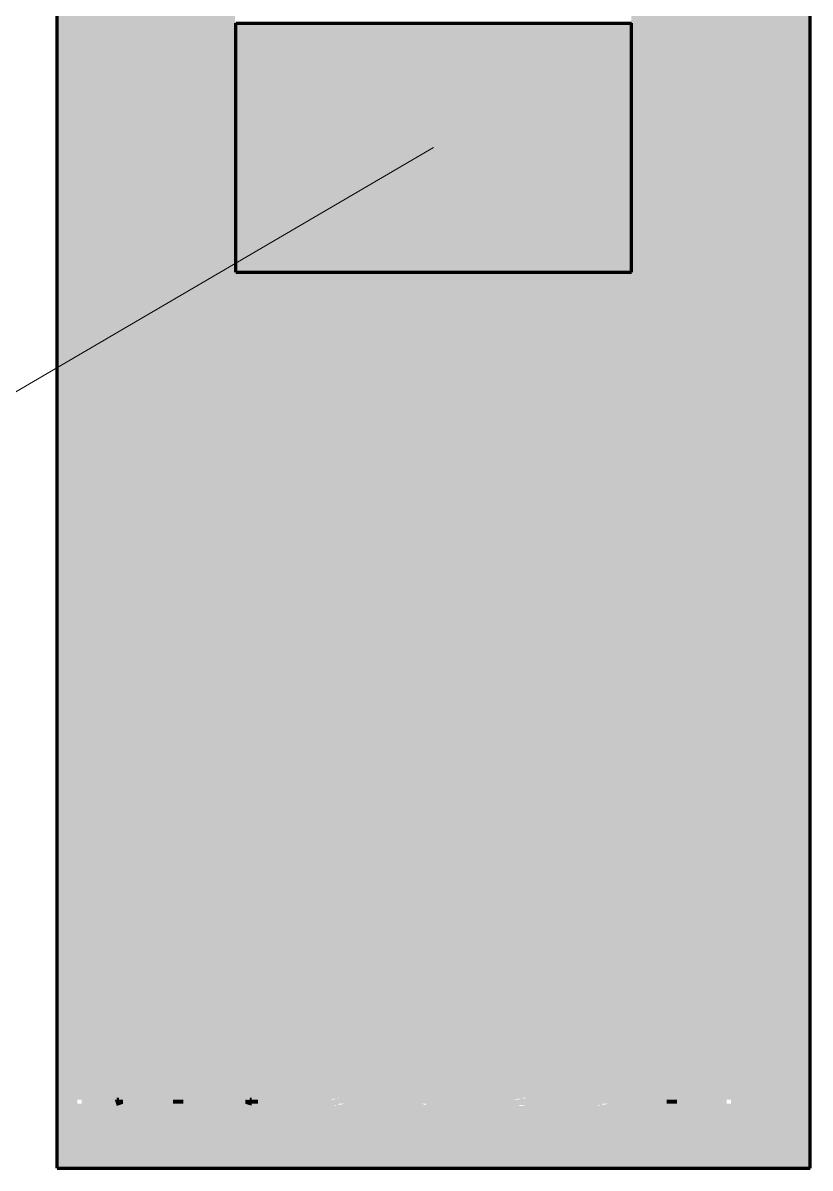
# Model space of a CAD drawing. Header units: millimetres. Extents: x 0 to 1554, y 0 to 420.
# Drawn here: x 1201.2 to 1239.2, y 78 to 133.2 of the extents above; entities that cross this region are included whole.
import ezdxf

# ---------------------------------------------------------------- set-up
doc = ezdxf.new("R2010")
doc.units = ezdxf.units.MM
for name, color, linetype, lineweight in [('01-VISIBLE', 7, 'CONTINUOUS', 70), ('08-FINA', 5, 'CONTINUOUS', 18), ('13-GRAFICA', 30, 'CONTINUOUS', 18)]:
    doc.layers.add(name, color=color, linetype=linetype, lineweight=lineweight)

msp = doc.modelspace()

# ---------------------------------------------------------------- hatches: boundary and pattern name
at = {"layer": '08-FINA'}
h = msp.add_hatch(color=7, dxfattribs=at)
h.dxf.hatch_style = 1
h.paths.add_polyline_path([(1221, 127.186), (1218.64, 126.27), (1219.043, 125.579)])
at = {"layer": '13-GRAFICA', "true_color": 0xb21820}
h = msp.add_hatch(color=7, dxfattribs=at)
h.dxf.hatch_style = 1
h.paths.add_polyline_path([(1202.93, 174.5), (1202.93, 174.6), (1203.83, 174.6), (1203.83, 81.3), (1203.83, 81.1), (1203.83, 78), (1202.83, 78), (1202.83, 174.5)])
h = msp.add_hatch(color=7, dxfattribs=at)
h.dxf.hatch_style = 1
h.paths.add_polyline_path([(1204.03, 174.6), (1204.03, 81.3), (1203.83, 81.3), (1203.83, 174.6)])
h = msp.add_hatch(color=7, dxfattribs=at)
h.dxf.hatch_style = 1
h.paths.add_polyline_path([(1205.63, 174.6), (1205.63, 81.3), (1205.63, 78), (1204.03, 78), (1204.03, 81.1), (1204.03, 81.3), (1204.03, 174.6)])
h = msp.add_hatch(color=7, dxfattribs=at)
h.dxf.hatch_style = 1
h.paths.add_polyline_path([(1206.03, 174.6), (1206.03, 81.3), (1205.83, 81.3), (1205.83, 81.4), (1205.63, 81.3), (1205.63, 174.6)])
h = msp.add_hatch(color=7, dxfattribs=at)
h.dxf.hatch_style = 1
h.paths.add_polyline_path([(1208.43, 174.6), (1208.43, 81.3), (1208.43, 81.1), (1208.43, 78), (1206.03, 78), (1206.03, 81.1), (1206.03, 81.3), (1206.03, 174.6)])
h = msp.add_hatch(color=7, dxfattribs=at)
h.dxf.hatch_style = 1
h.paths.add_polyline_path([(1208.93, 174.6), (1208.93, 81.3), (1208.43, 81.3), (1208.43, 174.6)])
h = msp.add_hatch(color=7, dxfattribs=at)
h.dxf.hatch_style = 1
h.paths.add_polyline_path([(1211.43, 174.6), (1211.43, 133.2), (1211.43, 121.2), (1211.43, 78), (1208.93, 78), (1208.93, 81.1), (1208.93, 81.3), (1208.93, 174.6)])
h = msp.add_hatch(color=7, dxfattribs=at)
h.dxf.hatch_style = 1
h.paths.add_polyline_path([(1232.23, 174.6), (1232.23, 81.3), (1232.23, 81.1), (1232.23, 78), (1230.53, 78), (1230.53, 121.2), (1230.53, 133.2), (1230.53, 174.6)])
h = msp.add_hatch(color=7, dxfattribs=at)
h.dxf.hatch_style = 1
h.paths.add_polyline_path([(1232.73, 174.6), (1232.73, 81.3), (1232.23, 81.3), (1232.23, 174.6)])
h = msp.add_hatch(color=7, dxfattribs=at)
h.dxf.hatch_style = 1
h.paths.add_polyline_path([(1235.13, 174.6), (1235.13, 81.3), (1235.13, 81.1), (1235.13, 78), (1232.73, 78), (1232.73, 81.1), (1232.73, 81.3), (1232.73, 174.6)])
h = msp.add_hatch(color=7, dxfattribs=at)
h.dxf.hatch_style = 1
h.paths.add_polyline_path([(1235.33, 174.6), (1235.33, 81.3), (1235.13, 81.3), (1235.13, 174.6)])
h = msp.add_hatch(color=7, dxfattribs=at)
h.dxf.hatch_style = 1
h.paths.add_polyline_path([(1239.13, 174.6), (1239.13, 78), (1235.33, 78), (1235.33, 81.1), (1235.33, 81.3), (1235.33, 174.6)])
at = {"layer": '13-GRAFICA', "true_color": 0xffffff}
h = msp.add_hatch(color=7, dxfattribs=at)
h.dxf.hatch_style = 1
h.paths.add_polyline_path([(1211.43, 121.2), (1211.43, 133.2), (1230.53, 133.2), (1230.53, 121.2)])
at = {"layer": '13-GRAFICA', "true_color": 0xc81e2d}
h = msp.add_hatch(color=7, dxfattribs=at)
h.dxf.hatch_style = 1
h.paths.add_polyline_path([(1230.53, 131.4), (1211.43, 131.4), (1211.43, 133.2), (1230.53, 133.2)])
at = {"layer": '13-GRAFICA', "true_color": 0xb21820}
h = msp.add_hatch(color=7, dxfattribs=at)
h.dxf.hatch_style = 1
h.paths.add_polyline_path([(1211.43, 78), (1211.43, 121.2), (1211.93, 121.2), (1211.93, 81.3), (1211.93, 81.1), (1211.93, 78)])
h = msp.add_hatch(color=7, dxfattribs=at)
h.dxf.hatch_style = 1
h.paths.add_polyline_path([(1212.53, 121.2), (1212.53, 81.3), (1212.23, 81.3), (1212.23, 81.4), (1211.93, 81.3), (1211.93, 121.2)])
h = msp.add_hatch(color=7, dxfattribs=at)
h.dxf.hatch_style = 1
h.paths.add_polyline_path([(1212.53, 78), (1212.53, 81.1), (1212.53, 81.3), (1212.53, 121.2), (1216.03, 121.2), (1216.03, 81.3), (1216.03, 81.1), (1216.03, 78)])
h = msp.add_hatch(color=7, dxfattribs=at)
h.dxf.hatch_style = 1
h.paths.add_polyline_path([(1216.73, 121.2), (1216.73, 81.3), (1216.43, 81.3), (1216.43, 81.4), (1216.03, 81.3), (1216.03, 121.2)])
h = msp.add_hatch(color=7, dxfattribs=at)
h.dxf.hatch_style = 1
h.paths.add_polyline_path([(1216.73, 78), (1216.73, 81.1), (1216.73, 81.3), (1216.73, 121.2), (1220.73, 121.2), (1220.73, 81.4), (1220.43, 81.3), (1220.43, 81.1), (1220.73, 81), (1220.73, 78.2), (1221.33, 78.2), (1221.33, 81.1), (1221.63, 81.1), (1221.63, 81.3), (1221.33, 81.4), (1221.33, 121.2), (1224.83, 121.2), (1224.83, 81.3), (1224.83, 81.1), (1224.83, 78)])
h = msp.add_hatch(color=7, dxfattribs=at)
h.dxf.hatch_style = 1
h.paths.add_polyline_path([(1220.73, 121.2), (1221.33, 121.2), (1221.33, 81.4), (1221.63, 81.3), (1221.63, 81.1), (1221.33, 81.1), (1221.33, 78.2), (1220.73, 78.2), (1220.73, 81), (1220.63, 81), (1220.63, 81.1), (1220.43, 81.1), (1220.43, 81.3), (1220.73, 81.4)])
h = msp.add_hatch(color=7, dxfattribs=at)
h.dxf.hatch_style = 1
h.paths.add_polyline_path([(1225.63, 121.2), (1225.63, 81.3), (1225.43, 81.3), (1225.43, 81.4), (1224.83, 81.3), (1224.83, 121.2)])
h = msp.add_hatch(color=7, dxfattribs=at)
h.dxf.hatch_style = 1
h.paths.add_polyline_path([(1225.63, 78), (1225.63, 81.1), (1225.63, 81.3), (1225.63, 121.2), (1228.73, 121.2), (1228.73, 81.3), (1228.73, 81.1), (1228.73, 78)])
h = msp.add_hatch(color=7, dxfattribs=at)
h.dxf.hatch_style = 1
h.paths.add_polyline_path([(1229.43, 121.2), (1229.43, 81.3), (1229.13, 81.3), (1229.13, 81.4), (1228.93, 81.4), (1228.93, 81.3), (1228.73, 81.3), (1228.73, 121.2)])
h = msp.add_hatch(color=7, dxfattribs=at)
h.dxf.hatch_style = 1
h.paths.add_polyline_path([(1229.43, 78), (1229.43, 81.1), (1229.43, 81.3), (1229.43, 121.2), (1230.53, 121.2), (1230.53, 78)])
h = msp.add_hatch(color=7, dxfattribs=at)
h.dxf.hatch_style = 1
h.paths.add_polyline_path([(1205.73, 81), (1205.63, 81.3), (1205.73, 81.3), (1205.73, 81.4), (1205.83, 81.4), (1205.83, 81.3), (1206.03, 81.3), (1206.03, 81.1)])
h = msp.add_hatch(color=7, dxfattribs=at)
h.dxf.hatch_style = 1
h.paths.add_polyline_path([(1205.63, 78), (1205.63, 81.3), (1205.73, 81), (1206.03, 81.1), (1206.03, 78)])
h = msp.add_hatch(color=7, dxfattribs=at)
h.dxf.hatch_style = 1
h.paths.add_polyline_path([(1208.43, 81.1), (1208.43, 81.3), (1208.93, 81.3), (1208.93, 81.1)])
h = msp.add_hatch(color=7, dxfattribs=at)
h.dxf.hatch_style = 1
h.paths.add_polyline_path([(1212.23, 81.3), (1212.53, 81.3), (1212.53, 81.1), (1212.23, 81.1), (1212.23, 81), (1211.93, 81.1), (1211.93, 81.3), (1212.13, 81.3), (1212.13, 81.4), (1212.23, 81.4)])
h = msp.add_hatch(color=7, dxfattribs=at)
h.dxf.hatch_style = 1
h.paths.add_polyline_path([(1216.43, 81.1), (1216.43, 81), (1216.03, 81.1), (1216.03, 81.3), (1216.23, 81.3), (1216.23, 81.4), (1216.73, 81.3), (1216.73, 81.1)])
h = msp.add_hatch(color=7, dxfattribs=at)
h.dxf.hatch_style = 1
h.paths.add_polyline_path([(1225.43, 81), (1224.83, 81.1), (1224.83, 81.3), (1225.13, 81.3), (1225.13, 81.4), (1225.63, 81.3), (1225.63, 81.1), (1225.43, 81.1)])
h = msp.add_hatch(color=7, dxfattribs=at)
h.dxf.hatch_style = 1
h.paths.add_polyline_path([(1229.13, 81), (1228.73, 81.1), (1228.73, 81.3), (1228.93, 81.3), (1228.93, 81.4), (1229.13, 81.4), (1229.13, 81.3), (1229.43, 81.3), (1229.43, 81.1), (1229.13, 81.1)])
h = msp.add_hatch(color=7, dxfattribs=at)
h.dxf.hatch_style = 1
h.paths.add_polyline_path([(1232.73, 81.3), (1232.73, 81.1), (1232.23, 81.1), (1232.23, 81.3)])
h = msp.add_hatch(color=7, dxfattribs=at)
h.dxf.hatch_style = 1
h.paths.add_polyline_path([(1203.83, 78), (1203.83, 81.1), (1204.03, 81.1), (1204.03, 78)])
h = msp.add_hatch(color=7, dxfattribs=at)
h.dxf.hatch_style = 1
h.paths.add_polyline_path([(1208.43, 78), (1208.43, 81.1), (1208.93, 81.1), (1208.93, 78)])
h = msp.add_hatch(color=7, dxfattribs=at)
h.dxf.hatch_style = 1
h.paths.add_polyline_path([(1211.93, 78), (1211.93, 81.1), (1212.13, 81.1), (1212.13, 81), (1212.23, 81), (1212.23, 81.1), (1212.53, 81.1), (1212.53, 78)])
h = msp.add_hatch(color=7, dxfattribs=at)
h.dxf.hatch_style = 1
h.paths.add_polyline_path([(1216.03, 78), (1216.03, 81.1), (1216.23, 81.1), (1216.23, 81), (1216.73, 81.1), (1216.73, 78)])
h = msp.add_hatch(color=7, dxfattribs=at)
h.dxf.hatch_style = 1
h.paths.add_polyline_path([(1224.83, 78), (1224.83, 81.1), (1225.13, 81.1), (1225.13, 81), (1225.43, 81), (1225.43, 81.1), (1225.63, 81.1), (1225.63, 78)])
h = msp.add_hatch(color=7, dxfattribs=at)
h.dxf.hatch_style = 1
h.paths.add_polyline_path([(1228.73, 78), (1228.73, 81.1), (1228.93, 81.1), (1228.93, 81), (1229.43, 81.1), (1229.43, 78)])
h = msp.add_hatch(color=7, dxfattribs=at)
h.dxf.hatch_style = 1
h.paths.add_polyline_path([(1232.23, 78), (1232.23, 81.1), (1232.73, 81.1), (1232.73, 78)])
h = msp.add_hatch(color=7, dxfattribs=at)
h.dxf.hatch_style = 1
h.paths.add_polyline_path([(1235.13, 78), (1235.13, 81.1), (1235.33, 81.1), (1235.33, 78)])

# ---------------------------------------------------------------- linework, layer by layer
at = {"layer": '01-VISIBLE'}
for p, q in [((1202.85, 78), (1202.85, 174.412)), ((1239.15, 78), (1239.15, 174.412)), ((1211.467, 121.186), (1211.467, 133.186)), ((1230.533, 121.186), (1230.533, 133.186))]:
    msp.add_line(p, q, dxfattribs=at)
for points in [[(1211.467, 133.186), (1211.547, 133.186), (1211.627, 133.186), (1211.707, 133.186), (1211.787, 133.186), (1211.867, 133.186), (1211.948, 133.186), (1212.028, 133.186), (1212.108, 133.186), (1212.188, 133.186), (1212.268, 133.186), (1212.348, 133.186), (1212.428, 133.186), (1212.508, 133.186), (1212.588, 133.186), (1212.669, 133.186), (1212.749, 133.186), (1212.829, 133.186), (1212.909, 133.186), (1212.989, 133.186), (1213.069, 133.186), (1213.149, 133.186), (1213.229, 133.186), (1213.309, 133.186), (1213.39, 133.186), (1213.47, 133.186), (1213.55, 133.186), (1213.63, 133.186), (1213.71, 133.186), (1213.79, 133.186), (1213.87, 133.186), (1213.95, 133.186), (1214.03, 133.186), (1214.111, 133.186), (1214.191, 133.186), (1214.271, 133.186), (1214.351, 133.186), (1214.431, 133.186), (1214.511, 133.186), (1214.591, 133.186), (1214.671, 133.186), (1214.751, 133.186), (1214.832, 133.186), (1214.912, 133.186), (1214.992, 133.186), (1215.072, 133.186), (1215.152, 133.186), (1215.232, 133.186), (1215.312, 133.186), (1215.392, 133.186), (1215.472, 133.186), (1215.553, 133.186), (1215.633, 133.186), (1215.713, 133.186), (1215.793, 133.186), (1215.873, 133.186), (1215.953, 133.186), (1216.033, 133.186), (1216.113, 133.186), (1216.193, 133.186), (1216.274, 133.186), (1216.354, 133.186), (1216.434, 133.186), (1216.514, 133.186), (1216.594, 133.186), (1216.674, 133.186), (1216.754, 133.186), (1216.834, 133.186), (1216.914, 133.186), (1216.994, 133.186), (1217.075, 133.186), (1217.155, 133.186), (1217.235, 133.186), (1217.315, 133.186), (1217.395, 133.186), (1217.475, 133.186), (1217.555, 133.186), (1217.635, 133.186), (1217.715, 133.186), (1217.796, 133.186), (1217.876, 133.186), (1217.956, 133.186), (1218.036, 133.186), (1218.116, 133.186), (1218.196, 133.186), (1218.276, 133.186), (1218.356, 133.186), (1218.436, 133.186), (1218.517, 133.186), (1218.597, 133.186), (1218.677, 133.186), (1218.757, 133.186), (1218.837, 133.186), (1218.917, 133.186), (1218.997, 133.186), (1219.077, 133.186), (1219.157, 133.186), (1219.238, 133.186), (1219.318, 133.186), (1219.398, 133.186), (1219.478, 133.186), (1219.558, 133.186), (1219.638, 133.186), (1219.718, 133.186), (1219.798, 133.186), (1219.878, 133.186), (1219.959, 133.186), (1220.039, 133.186), (1220.119, 133.186), (1220.199, 133.186), (1220.279, 133.186), (1220.359, 133.186), (1220.439, 133.186), (1220.519, 133.186), (1220.599, 133.186), (1220.68, 133.186), (1220.76, 133.186), (1220.84, 133.186), (1220.92, 133.186), (1221, 133.186), (1221.08, 133.186), (1221.16, 133.186), (1221.24, 133.186), (1221.32, 133.186), (1221.401, 133.186), (1221.481, 133.186), (1221.561, 133.186), (1221.641, 133.186), (1221.721, 133.186), (1221.801, 133.186), (1221.881, 133.186), (1221.961, 133.186), (1222.041, 133.186), (1222.122, 133.186), (1222.202, 133.186), (1222.282, 133.186), (1222.362, 133.186), (1222.442, 133.186), (1222.522, 133.186), (1222.602, 133.186), (1222.682, 133.186), (1222.762, 133.186), (1222.843, 133.186), (1222.923, 133.186), (1223.003, 133.186), (1223.083, 133.186), (1223.163, 133.186), (1223.243, 133.186), (1223.323, 133.186), (1223.403, 133.186), (1223.483, 133.186), (1223.564, 133.186), (1223.644, 133.186), (1223.724, 133.186), (1223.804, 133.186), (1223.884, 133.186), (1223.964, 133.186), (1224.044, 133.186), (1224.124, 133.186), (1224.204, 133.186), (1224.285, 133.186), (1224.365, 133.186), (1224.445, 133.186), (1224.525, 133.186), (1224.605, 133.186), (1224.685, 133.186), (1224.765, 133.186), (1224.845, 133.186), (1224.925, 133.186), (1225.006, 133.186), (1225.086, 133.186), (1225.166, 133.186), (1225.246, 133.186), (1225.326, 133.186), (1225.406, 133.186), (1225.486, 133.186), (1225.566, 133.186), (1225.646, 133.186), (1225.726, 133.186), (1225.807, 133.186), (1225.887, 133.186), (1225.967, 133.186), (1226.047, 133.186), (1226.127, 133.186), (1226.207, 133.186), (1226.287, 133.186), (1226.367, 133.186), (1226.447, 133.186), (1226.528, 133.186), (1226.608, 133.186), (1226.688, 133.186), (1226.768, 133.186), (1226.848, 133.186), (1226.928, 133.186), (1227.008, 133.186), (1227.088, 133.186), (1227.168, 133.186), (1227.249, 133.186), (1227.329, 133.186), (1227.409, 133.186), (1227.489, 133.186), (1227.569, 133.186), (1227.649, 133.186), (1227.729, 133.186), (1227.809, 133.186), (1227.889, 133.186), (1227.97, 133.186), (1228.05, 133.186), (1228.13, 133.186), (1228.21, 133.186), (1228.29, 133.186), (1228.37, 133.186), (1228.45, 133.186), (1228.53, 133.186), (1228.61, 133.186), (1228.691, 133.186), (1228.771, 133.186), (1228.851, 133.186), (1228.931, 133.186), (1229.011, 133.186), (1229.091, 133.186), (1229.171, 133.186), (1229.251, 133.186), (1229.331, 133.186), (1229.412, 133.186), (1229.492, 133.186), (1229.572, 133.186), (1229.652, 133.186), (1229.732, 133.186), (1229.812, 133.186), (1229.892, 133.186), (1229.972, 133.186), (1230.052, 133.186), (1230.133, 133.186), (1230.213, 133.186), (1230.293, 133.186), (1230.373, 133.186), (1230.453, 133.186), (1230.533, 133.186)], [(1211.467, 121.186), (1211.547, 121.186), (1211.627, 121.186), (1211.707, 121.186), (1211.787, 121.186), (1211.867, 121.186), (1211.948, 121.186), (1212.028, 121.186), (1212.108, 121.186), (1212.188, 121.186), (1212.268, 121.186), (1212.348, 121.186), (1212.428, 121.186), (1212.508, 121.186), (1212.588, 121.186), (1212.669, 121.186), (1212.749, 121.186), (1212.829, 121.186), (1212.909, 121.186), (1212.989, 121.186), (1213.069, 121.186), (1213.149, 121.186), (1213.229, 121.186), (1213.309, 121.186), (1213.39, 121.186), (1213.47, 121.186), (1213.55, 121.186), (1213.63, 121.186), (1213.71, 121.186), (1213.79, 121.186), (1213.87, 121.186), (1213.95, 121.186), (1214.03, 121.186), (1214.111, 121.186), (1214.191, 121.186), (1214.271, 121.186), (1214.351, 121.186), (1214.431, 121.186), (1214.511, 121.186), (1214.591, 121.186), (1214.671, 121.186), (1214.751, 121.186), (1214.832, 121.186), (1214.912, 121.186), (1214.992, 121.186), (1215.072, 121.186), (1215.152, 121.186), (1215.232, 121.186), (1215.312, 121.186), (1215.392, 121.186), (1215.472, 121.186), (1215.553, 121.186), (1215.633, 121.186), (1215.713, 121.186), (1215.793, 121.186), (1215.873, 121.186), (1215.953, 121.186), (1216.033, 121.186), (1216.113, 121.186), (1216.193, 121.186), (1216.274, 121.186), (1216.354, 121.186), (1216.434, 121.186), (1216.514, 121.186), (1216.594, 121.186), (1216.674, 121.186), (1216.754, 121.186), (1216.834, 121.186), (1216.914, 121.186), (1216.994, 121.186), (1217.075, 121.186), (1217.155, 121.186), (1217.235, 121.186), (1217.315, 121.186), (1217.395, 121.186), (1217.475, 121.186), (1217.555, 121.186), (1217.635, 121.186), (1217.715, 121.186), (1217.796, 121.186), (1217.876, 121.186), (1217.956, 121.186), (1218.036, 121.186), (1218.116, 121.186), (1218.196, 121.186), (1218.276, 121.186), (1218.356, 121.186), (1218.436, 121.186), (1218.517, 121.186), (1218.597, 121.186), (1218.677, 121.186), (1218.757, 121.186), (1218.837, 121.186), (1218.917, 121.186), (1218.997, 121.186), (1219.077, 121.186), (1219.157, 121.186), (1219.238, 121.186), (1219.318, 121.186), (1219.398, 121.186), (1219.478, 121.186), (1219.558, 121.186), (1219.638, 121.186), (1219.718, 121.186), (1219.798, 121.186), (1219.878, 121.186), (1219.959, 121.186), (1220.039, 121.186), (1220.119, 121.186), (1220.199, 121.186), (1220.279, 121.186), (1220.359, 121.186), (1220.439, 121.186), (1220.519, 121.186), (1220.599, 121.186), (1220.68, 121.186), (1220.76, 121.186), (1220.84, 121.186), (1220.92, 121.186), (1221, 121.186), (1221.08, 121.186), (1221.16, 121.186), (1221.24, 121.186), (1221.32, 121.186), (1221.401, 121.186), (1221.481, 121.186), (1221.561, 121.186), (1221.641, 121.186), (1221.721, 121.186), (1221.801, 121.186), (1221.881, 121.186), (1221.961, 121.186), (1222.041, 121.186), (1222.122, 121.186), (1222.202, 121.186), (1222.282, 121.186), (1222.362, 121.186), (1222.442, 121.186), (1222.522, 121.186), (1222.602, 121.186), (1222.682, 121.186), (1222.762, 121.186), (1222.843, 121.186), (1222.923, 121.186), (1223.003, 121.186), (1223.083, 121.186), (1223.163, 121.186), (1223.243, 121.186), (1223.323, 121.186), (1223.403, 121.186), (1223.483, 121.186), (1223.564, 121.186), (1223.644, 121.186), (1223.724, 121.186), (1223.804, 121.186), (1223.884, 121.186), (1223.964, 121.186), (1224.044, 121.186), (1224.124, 121.186), (1224.204, 121.186), (1224.285, 121.186), (1224.365, 121.186), (1224.445, 121.186), (1224.525, 121.186), (1224.605, 121.186), (1224.685, 121.186), (1224.765, 121.186), (1224.845, 121.186), (1224.925, 121.186), (1225.006, 121.186), (1225.086, 121.186), (1225.166, 121.186), (1225.246, 121.186), (1225.326, 121.186), (1225.406, 121.186), (1225.486, 121.186), (1225.566, 121.186), (1225.646, 121.186), (1225.726, 121.186), (1225.807, 121.186), (1225.887, 121.186), (1225.967, 121.186), (1226.047, 121.186), (1226.127, 121.186), (1226.207, 121.186), (1226.287, 121.186), (1226.367, 121.186), (1226.447, 121.186), (1226.528, 121.186), (1226.608, 121.186), (1226.688, 121.186), (1226.768, 121.186), (1226.848, 121.186), (1226.928, 121.186), (1227.008, 121.186), (1227.088, 121.186), (1227.168, 121.186), (1227.249, 121.186), (1227.329, 121.186), (1227.409, 121.186), (1227.489, 121.186), (1227.569, 121.186), (1227.649, 121.186), (1227.729, 121.186), (1227.809, 121.186), (1227.889, 121.186), (1227.97, 121.186), (1228.05, 121.186), (1228.13, 121.186), (1228.21, 121.186), (1228.29, 121.186), (1228.37, 121.186), (1228.45, 121.186), (1228.53, 121.186), (1228.61, 121.186), (1228.691, 121.186), (1228.771, 121.186), (1228.851, 121.186), (1228.931, 121.186), (1229.011, 121.186), (1229.091, 121.186), (1229.171, 121.186), (1229.251, 121.186), (1229.331, 121.186), (1229.412, 121.186), (1229.492, 121.186), (1229.572, 121.186), (1229.652, 121.186), (1229.732, 121.186), (1229.812, 121.186), (1229.892, 121.186), (1229.972, 121.186), (1230.052, 121.186), (1230.133, 121.186), (1230.213, 121.186), (1230.293, 121.186), (1230.373, 121.186), (1230.453, 121.186), (1230.533, 121.186)], [(1202.85, 78), (1202.941, 78), (1203.032, 78), (1203.122, 78), (1203.213, 78), (1203.304, 78), (1203.395, 78), (1203.485, 78), (1203.576, 78), (1203.667, 78), (1203.757, 78), (1203.848, 78), (1203.939, 78), (1204.03, 78), (1204.12, 78), (1204.211, 78), (1204.302, 78), (1204.393, 78), (1204.484, 78), (1204.574, 78), (1204.665, 78), (1204.756, 78), (1204.847, 78), (1204.937, 78), (1205.028, 78), (1205.119, 78), (1205.209, 78), (1205.3, 78), (1205.391, 78), (1205.482, 78), (1205.572, 78), (1205.663, 78), (1205.754, 78), (1205.845, 78), (1205.936, 78), (1206.026, 78), (1206.117, 78), (1206.208, 78), (1206.299, 78), (1206.389, 78), (1206.48, 78), (1206.571, 78), (1206.661, 78), (1206.752, 78), (1206.843, 78), (1206.934, 78), (1207.024, 78), (1207.115, 78), (1207.206, 78), (1207.297, 78), (1207.388, 78), (1207.478, 78), (1207.569, 78), (1207.66, 78), (1207.751, 78), (1207.841, 78), (1207.932, 78), (1208.023, 78), (1208.113, 78), (1208.204, 78), (1208.295, 78), (1208.386, 78), (1208.476, 78), (1208.567, 78), (1208.658, 78), (1208.749, 78), (1208.84, 78), (1208.93, 78), (1209.021, 78), (1209.112, 78), (1209.203, 78), (1209.293, 78), (1209.384, 78), (1209.475, 78), (1209.565, 78), (1209.656, 78), (1209.747, 78), (1209.838, 78), (1209.928, 78), (1210.019, 78), (1210.11, 78), (1210.201, 78), (1210.292, 78), (1210.382, 78), (1210.473, 78), (1210.564, 78), (1210.655, 78), (1210.745, 78), (1210.836, 78), (1210.927, 78), (1211.017, 78), (1211.108, 78), (1211.199, 78), (1211.29, 78), (1211.38, 78), (1211.471, 78), (1211.562, 78), (1211.653, 78), (1211.744, 78), (1211.834, 78), (1211.925, 78), (1212.016, 78), (1212.107, 78), (1212.197, 78), (1212.288, 78), (1212.379, 78), (1212.469, 78), (1212.56, 78), (1212.651, 78), (1212.742, 78), (1212.832, 78), (1212.923, 78), (1213.014, 78), (1213.105, 78), (1213.196, 78), (1213.286, 78), (1213.377, 78), (1213.468, 78), (1213.559, 78), (1213.649, 78), (1213.74, 78), (1213.831, 78), (1213.921, 78), (1214.012, 78), (1214.103, 78), (1214.194, 78), (1214.284, 78), (1214.375, 78), (1214.466, 78), (1214.557, 78), (1214.648, 78), (1214.738, 78), (1214.829, 78), (1214.92, 78), (1215.011, 78), (1215.101, 78), (1215.192, 78), (1215.283, 78), (1215.373, 78), (1215.464, 78), (1215.555, 78), (1215.646, 78), (1215.736, 78), (1215.827, 78), (1215.918, 78), (1216.009, 78), (1216.1, 78), (1216.19, 78), (1216.281, 78), (1216.372, 78), (1216.463, 78), (1216.553, 78), (1216.644, 78), (1216.735, 78), (1216.825, 78), (1216.916, 78), (1217.007, 78), (1217.098, 78), (1217.188, 78), (1217.279, 78), (1217.37, 78), (1217.461, 78), (1217.552, 78), (1217.642, 78), (1217.733, 78), (1217.824, 78), (1217.915, 78), (1218.005, 78), (1218.096, 78), (1218.187, 78), (1218.277, 78), (1218.368, 78), (1218.459, 78), (1218.55, 78), (1218.64, 78), (1218.731, 78), (1218.822, 78), (1218.913, 78), (1219.004, 78), (1219.094, 78), (1219.185, 78), (1219.276, 78), (1219.367, 78), (1219.457, 78), (1219.548, 78), (1219.639, 78), (1219.729, 78), (1219.82, 78), (1219.911, 78), (1220.002, 78), (1220.092, 78), (1220.183, 78), (1220.274, 78), (1220.365, 78), (1220.456, 78), (1220.546, 78), (1220.637, 78), (1220.728, 78), (1220.819, 78), (1220.909, 78), (1221, 78), (1221.091, 78), (1221.181, 78), (1221.272, 78), (1221.363, 78), (1221.454, 78), (1221.544, 78), (1221.635, 78), (1221.726, 78), (1221.817, 78), (1221.908, 78), (1221.998, 78), (1222.089, 78), (1222.18, 78), (1222.271, 78), (1222.361, 78), (1222.452, 78), (1222.543, 78), (1222.633, 78), (1222.724, 78), (1222.815, 78), (1222.906, 78), (1222.996, 78), (1223.087, 78), (1223.178, 78), (1223.269, 78), (1223.36, 78), (1223.45, 78), (1223.541, 78), (1223.632, 78), (1223.723, 78), (1223.813, 78), (1223.904, 78), (1223.995, 78), (1224.085, 78), (1224.176, 78), (1224.267, 78), (1224.358, 78), (1224.448, 78), (1224.539, 78), (1224.63, 78), (1224.721, 78), (1224.812, 78), (1224.902, 78), (1224.993, 78), (1225.084, 78), (1225.175, 78), (1225.265, 78), (1225.356, 78), (1225.447, 78), (1225.537, 78), (1225.628, 78), (1225.719, 78), (1225.81, 78), (1225.9, 78), (1225.991, 78), (1226.082, 78), (1226.173, 78), (1226.264, 78), (1226.354, 78), (1226.445, 78), (1226.536, 78), (1226.627, 78), (1226.717, 78), (1226.808, 78), (1226.899, 78), (1226.989, 78), (1227.08, 78), (1227.171, 78), (1227.262, 78), (1227.352, 78), (1227.443, 78), (1227.534, 78), (1227.625, 78), (1227.716, 78), (1227.806, 78), (1227.897, 78), (1227.988, 78), (1228.079, 78), (1228.169, 78), (1228.26, 78), (1228.351, 78), (1228.441, 78), (1228.532, 78), (1228.623, 78), (1228.714, 78), (1228.804, 78), (1228.895, 78), (1228.986, 78), (1229.077, 78), (1229.168, 78), (1229.258, 78), (1229.349, 78), (1229.44, 78), (1229.531, 78), (1229.621, 78), (1229.712, 78), (1229.803, 78), (1229.893, 78), (1229.984, 78), (1230.075, 78), (1230.166, 78), (1230.256, 78), (1230.347, 78), (1230.438, 78), (1230.529, 78), (1230.62, 78), (1230.71, 78), (1230.801, 78), (1230.892, 78), (1230.983, 78), (1231.073, 78), (1231.164, 78), (1231.255, 78), (1231.345, 78), (1231.436, 78), (1231.527, 78), (1231.618, 78), (1231.708, 78), (1231.799, 78), (1231.89, 78), (1231.981, 78), (1232.072, 78), (1232.162, 78), (1232.253, 78), (1232.344, 78), (1232.435, 78), (1232.525, 78), (1232.616, 78), (1232.707, 78), (1232.797, 78), (1232.888, 78), (1232.979, 78), (1233.07, 78), (1233.16, 78), (1233.251, 78), (1233.342, 78), (1233.433, 78), (1233.524, 78), (1233.614, 78), (1233.705, 78), (1233.796, 78), (1233.887, 78), (1233.977, 78), (1234.068, 78), (1234.159, 78), (1234.249, 78), (1234.34, 78), (1234.431, 78), (1234.522, 78), (1234.612, 78), (1234.703, 78), (1234.794, 78), (1234.885, 78), (1234.976, 78), (1235.066, 78), (1235.157, 78), (1235.248, 78), (1235.339, 78), (1235.429, 78), (1235.52, 78), (1235.611, 78), (1235.701, 78), (1235.792, 78), (1235.883, 78), (1235.974, 78), (1236.064, 78), (1236.155, 78), (1236.246, 78), (1236.337, 78), (1236.428, 78), (1236.518, 78), (1236.609, 78), (1236.7, 78), (1236.791, 78), (1236.881, 78), (1236.972, 78), (1237.063, 78), (1237.153, 78), (1237.244, 78), (1237.335, 78), (1237.426, 78), (1237.516, 78), (1237.607, 78), (1237.698, 78), (1237.789, 78), (1237.88, 78), (1237.97, 78), (1238.061, 78), (1238.152, 78), (1238.243, 78), (1238.333, 78), (1238.424, 78), (1238.515, 78), (1238.605, 78), (1238.696, 78), (1238.787, 78), (1238.878, 78), (1238.968, 78), (1239.059, 78), (1239.15, 78)]]:
    msp.add_lwpolyline(points, dxfattribs=at)
at = {"layer": '08-FINA'}
msp.add_line((1221, 127.186), (1196.85, 113.076), dxfattribs=at)

doc.saveas('drawing.dxf')
